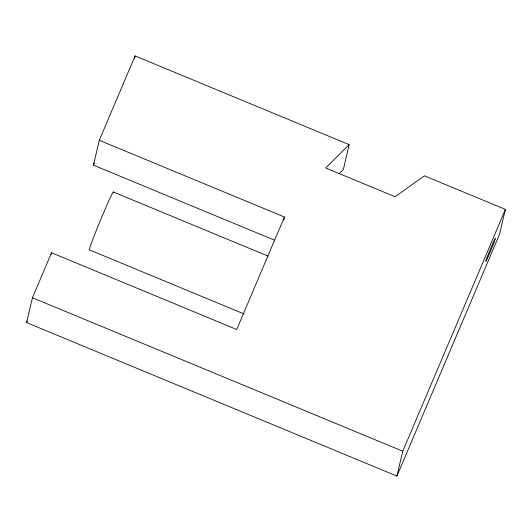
<?xml version="1.0" encoding="UTF-8"?>
<svg xmlns="http://www.w3.org/2000/svg" width="532" height="532" viewBox="0 0 532 532"><rect width="100%" height="100%" fill="white"/><g stroke="black" fill="none" stroke-linecap="round" stroke-linejoin="round"><path stroke-width="0.8" d="M349.178 144.651L325.67 167.972L395.103 196.747L424.396 175.819L505.4 209.389L499.555 234.246L396.905 476.067L26.6 322.611L32.445 297.754L51.544 252.767L236.7 329.488L284.44 217.016L99.285 140.288L135.095 55.933L349.178 144.651L343.333 169.509L339.217 173.592M51.165 254.369L51.544 252.767M274.765 240.291L93.439 165.153L99.285 140.288M134.53 58.34L135.095 55.933M283.682 220.221L284.44 217.016M396.905 476.067L402.757 451.203L505.4 209.389M26.6 322.611L27.245 321.089M93.439 165.153L94.41 162.872M113.369 191.999L268.062 256.098M244.161 313.993L89.476 249.894A31.335 1.17 -67.5 0 1 101.472 217.768A31.335 1.17 -67.5 0 1 113.356 192.83M32.445 297.754L402.757 451.203M487.591 257.954A12.535 0.472 -67.5 0 0 495.312 238.688A12.535 0.472 -67.5 0 0 488.715 253.166A12.535 0.472 -67.5 0 0 487.591 257.954"/></g></svg>
